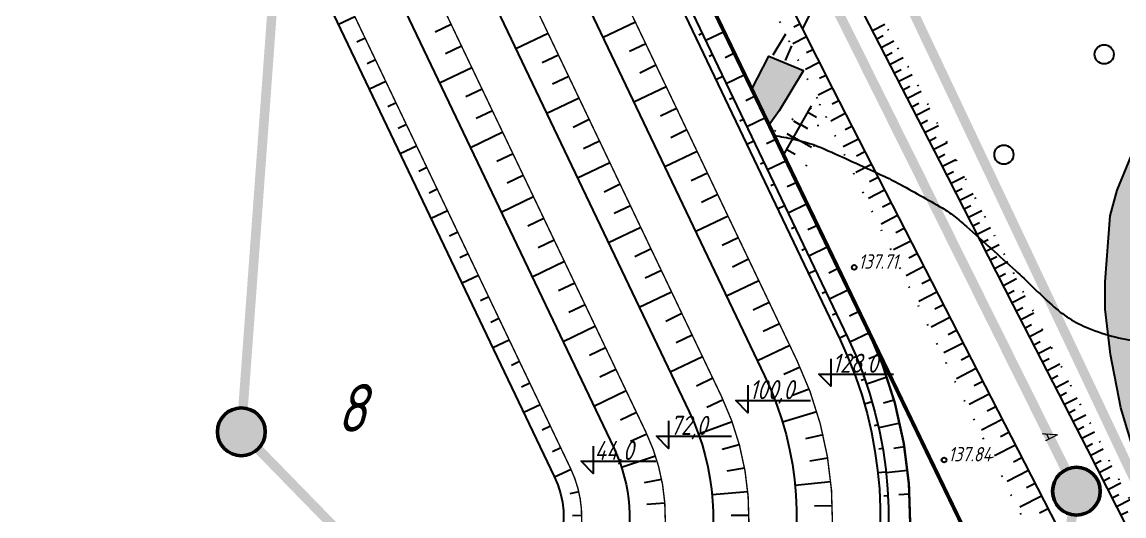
# Model space of a CAD drawing. Header units: millimetres. Extents: x 0 to 841, y 0 to 594.
# Drawn here: x 555 to 638.7, y 351.2 to 388.8 of the extents above; entities that cross this region are included whole.
import ezdxf

# ---------------------------------------------------------------- set-up
doc = ezdxf.new("R2010")
doc.units = ezdxf.units.MM
doc.linetypes.add('KONTUR', pattern=[1.5, 0, -1.5])
for name, color, linetype in [('00_доповнення_топоплан', 7, 'Continuous'), ('01_Земельний_відвід', 7, 'Continuous'), ('01_Земельний_відвід_існуючий', 7, 'Continuous'), ('01_Річка', 7, 'Continuous'), ('01_укоси', 7, 'Continuous'), ('0_Проектний_карьер', 7, 'Continuous'), ('CONT-MNR', 7, 'Continuous'), ('НАДЗЕМКА', 7, 'Continuous'), ('ПИКЕТЫ', 7, 'Continuous'), ('Проектні відмітки', 7, 'Continuous'), ('РЕЛЬЕФ', 7, 'Continuous')]:
    doc.layers.add(name, color=color, linetype=linetype)
doc.styles.add('Такие дела', font='GOST_A.TTF', dxfattribs={"oblique": 15})

# ---------------------------------------------------------------- blocks, each defined once
blk = doc.blocks.new('01_Земельний')
at = {"layer": '01_Земельний_відвід', "linetype": 'Continuous', "lineweight": 50}
h = blk.add_hatch(color=2, dxfattribs=at)
h.dxf.hatch_style = 1
edge = h.paths.add_edge_path()
edge.add_arc((0, 0), 5, 0, 360)
at = {"layer": '01_Земельний_відвід', "color": 7, "linetype": 'Continuous', "lineweight": 50}
blk.add_circle((0, 0), 5, dxfattribs=at)
blk = doc.blocks.new('372')
blk.add_circle((0, 0), 1)

msp = doc.modelspace()

# ---------------------------------------------------------------- hatches: boundary and pattern name
at = {"layer": '00_доповнення_топоплан', "linetype": 'Continuous', "lineweight": 50}
h = msp.add_hatch(color=4, dxfattribs=at)
h.paths.add_polyline_path([(618.254, 398.893), (616.508, 396.006), (618.297, 392.717), (619.347, 394.717), (619.811, 395.601)])
h.paths.add_polyline_path([(639.236, 364.601, -0.029448), (637.495, 364.994), (637.673, 363.521), (638.457, 359.457), (639.417, 356.282), (642.77, 349.741), (645.322, 344.64), (650.014, 335.677), (652.635, 330.445), (653.71, 329.116), (654.264, 328.699), (654.4, 328.801), (654.426, 329.159), (654.275, 329.559), (653.789, 330.7), (652.646, 333.388), (651.308, 336.099), (647.783, 342.635), (644.158, 349.516), (641.498, 354.489), (639.856, 359.297), (639.385, 360.451), (639.326, 361.943)])
at = {"layer": '01_Річка', "linetype": 'Continuous', "lineweight": -3, "true_color": 0xf0ffff}
h = msp.add_hatch(color=7, dxfattribs=at)
h.dxf.hatch_style = 1
h.paths.add_polyline_path([(641.46, 441.981), (641.101, 444.127), (641.366, 450.418), (641.646, 453.945), (642.036, 455.643), (642.68, 458.058), (642.919, 459.575), (641.568, 459.788), (640.887, 455.479), (639.123, 448.628), (636.875, 442.238), (633.547, 434.745), (630.297, 426.315), (626.37, 416.176), (623.371, 408.932), (619.548, 401.033), (618.254, 398.893), (619.811, 395.601), (623.982, 403.542), (628.986, 414.419), (632.159, 421.864), (638.963, 436.182), (639.625, 437.648), (639.85, 437.956), (640.235, 438.009), (640.588, 437.753), (641.058, 437.123), (642.441, 434.697), (644.569, 429.897), (647.171, 425.302), (648.279, 421.476), (649.711, 416.339), (650.036, 412.958), (649.19, 407.378), (645.874, 396.349), (643.26, 388.558), (640.949, 382.757), (638.168, 376.006), (637.646, 374.054), (637.261, 369.051), (637.257, 366.972), (637.495, 364.994, 0.029448), (639.236, 364.601), (639.17, 366.519), (639.163, 372.242), (639.652, 374.47), (641.03, 378.178), (644.563, 387.714), (647.233, 395.399), (649.412, 402.441), (650.82, 407.726), (651.731, 412.131), (651.841, 413.895), (651.828, 415.249), (651.579, 417.138), (651.082, 419.032), (650.241, 421.224), (648.681, 424.925), (648.212, 426.814), (647.524, 427.893), (645.705, 430.942), (643.625, 436.095)])
h.paths.add_polyline_path([(650.195, 420.051, -1), (649.832, 420.051, -1)], flags=16)
h = msp.add_hatch(color=7, dxfattribs=at)
h.dxf.hatch_style = 1
h.paths.add_polyline_path([(641.46, 441.981), (641.101, 444.127), (641.366, 450.418), (641.646, 453.945), (642.036, 455.643), (642.68, 458.058), (642.919, 459.575), (641.568, 459.788), (640.887, 455.479), (639.123, 448.628), (636.875, 442.238), (633.547, 434.745), (630.297, 426.315), (626.37, 416.176), (623.371, 408.932), (619.548, 401.033), (618.254, 398.893), (619.811, 395.601), (623.982, 403.542), (628.986, 414.419), (632.159, 421.864), (638.963, 436.182), (639.625, 437.648), (639.85, 437.956), (640.235, 438.009), (640.588, 437.753), (641.058, 437.123), (642.441, 434.697), (644.569, 429.897), (647.171, 425.302), (648.279, 421.476), (649.711, 416.339), (650.036, 412.958), (649.19, 407.378), (645.874, 396.349), (643.26, 388.558), (640.949, 382.757), (638.168, 376.006), (637.646, 374.054), (637.261, 369.051), (637.257, 366.972), (637.495, 364.994, 0.029448), (639.236, 364.601), (639.17, 366.519), (639.163, 372.242), (639.652, 374.47), (641.03, 378.178), (644.563, 387.714), (647.233, 395.399), (649.412, 402.441), (650.82, 407.726), (651.731, 412.131), (651.841, 413.895), (651.828, 415.249), (651.579, 417.138), (651.082, 419.032), (650.241, 421.224), (648.681, 424.925), (648.212, 426.814), (647.524, 427.893), (645.705, 430.942), (643.625, 436.095)])
h.paths.add_polyline_path([(650.195, 420.051, -1), (649.832, 420.051, -1)], flags=16)
h = msp.add_hatch(color=7, dxfattribs=at)
h.dxf.hatch_style = 1
h.paths.add_polyline_path([(618.254, 398.893), (616.508, 396.006), (618.297, 392.717), (619.347, 394.717), (619.811, 395.601)])
h.paths.add_polyline_path([(639.236, 364.601, -0.029448), (637.495, 364.994), (637.673, 363.521), (638.457, 359.457), (639.417, 356.282), (642.77, 349.741), (645.322, 344.64), (650.014, 335.677), (652.635, 330.445), (653.71, 329.116), (654.264, 328.699), (654.4, 328.801), (654.426, 329.159), (654.275, 329.559), (653.789, 330.7), (652.646, 333.388), (651.308, 336.099), (647.783, 342.635), (644.158, 349.516), (641.498, 354.489), (639.856, 359.297), (639.385, 360.451), (639.326, 361.943)])
h = msp.add_hatch(color=7, dxfattribs=at)
h.dxf.hatch_style = 1
h.paths.add_polyline_path([(610.403, 383.692), (611.72, 380.963), (612.494, 382.037), (614.332, 385.092), (611.697, 386.2)])
h = msp.add_hatch(color=7, dxfattribs=at)
h.dxf.hatch_style = 1
h.paths.add_polyline_path([(610.403, 383.692), (611.72, 380.963), (612.494, 382.037), (614.332, 385.092), (611.697, 386.2)])

# ---------------------------------------------------------------- linework, layer by layer
at = {"color": 1, "linetype": 'Continuous', "lineweight": 211, "const_width": 0.29, "flags": 128}
msp.add_lwpolyline([(123.671, 409.928), (236.58, 412.69), (361.994, 454.744), (432.055, 462.57), (573.75, 459.654), (632.504, 337.889), (510.559, 265.396), (493.655, 226.608), (455.422, 175.511), (460.657, 59.554), (282.399, 115.395), (102.789, 133.927), (122.13, 353.577)], close=True, dxfattribs=at)
at = {"layer": '00_доповнення_топоплан', "color": 7, "linetype": 'Continuous', "lineweight": -3}
for p, q in [((619.585, 388.15), (620.519, 388.631)), ((620.251, 386.859), (621.212, 387.355)), ((620.916, 385.569), (621.906, 386.079)), ((621.581, 384.278), (622.6, 384.803)), ((622.246, 382.987), (623.279, 383.52)), ((622.912, 381.697), (623.938, 382.226)), ((623.577, 380.406), (624.597, 380.932)), ((624.242, 379.115), (625.256, 379.638)), ((624.906, 377.824), (625.917, 378.34)), ((625.566, 376.53), (626.576, 377.046)), ((626.226, 375.237), (627.235, 375.752)), ((626.885, 373.944), (627.894, 374.458)), ((627.545, 372.65), (628.553, 373.165)), ((628.205, 371.357), (629.212, 371.871)), ((628.865, 370.064), (629.869, 370.576)), ((629.525, 368.77), (630.526, 369.281)), ((630.185, 367.477), (631.183, 367.986)), ((630.849, 366.185), (631.839, 366.695)), ((631.513, 364.894), (632.496, 365.4)), ((632.177, 363.603), (633.153, 364.105)), ((632.842, 362.312), (633.811, 362.811)), ((633.506, 361.021), (634.472, 361.518)), ((634.171, 359.73), (635.133, 360.225)), ((634.835, 358.439), (635.794, 358.932)), ((635.499, 357.148), (636.455, 357.639)), ((636.161, 355.855), (637.118, 356.341)), ((636.818, 354.56), (637.779, 355.048)), ((637.475, 353.265), (638.457, 353.764)), ((638.131, 351.97), (639.167, 352.496))]:
    msp.add_line(p, q, dxfattribs=at)
at = {"layer": '00_доповнення_топоплан', "linetype": 'Continuous'}
for p, q in [((619.918, 387.505), (620.392, 387.749)), ((620.583, 386.214), (621.071, 386.465)), ((621.249, 384.923), (621.751, 385.182)), ((621.914, 383.633), (622.43, 383.899)), ((622.579, 382.342), (623.094, 382.607)), ((623.244, 381.051), (623.756, 381.315)), ((623.91, 379.761), (624.418, 380.023)), ((624.575, 378.47), (625.08, 378.731)), ((625.236, 377.177), (625.741, 377.435)), ((625.896, 375.884), (626.401, 376.141)), ((626.555, 374.59), (627.06, 374.848)), ((627.215, 373.297), (627.719, 373.554)), ((627.875, 372.004), (628.379, 372.261)), ((628.535, 370.71), (629.038, 370.967)), ((629.195, 369.417), (629.696, 369.673)), ((629.855, 368.123), (630.355, 368.379)), ((630.516, 366.831), (631.013, 367.087)), ((631.181, 365.54), (631.674, 365.794)), ((631.845, 364.249), (632.335, 364.501)), ((632.51, 362.958), (632.995, 363.208)), ((633.174, 361.667), (633.658, 361.916)), ((633.838, 360.376), (634.32, 360.624)), ((634.503, 359.084), (634.983, 359.332)), ((635.167, 357.793), (635.646, 358.04)), ((635.832, 356.502), (636.308, 356.748)), ((636.489, 355.208), (636.969, 355.451)), ((637.146, 353.913), (637.628, 354.157)), ((637.803, 352.618), (638.308, 352.874)), ((638.46, 351.323), (638.991, 351.592))]:
    msp.add_line(p, q, dxfattribs=at)
at = {"layer": '00_доповнення_топоплан', "linetype": 'KONTUR', "flags": 128}
msp.add_lwpolyline([(719.084, 250.396), (719.117, 252.038), (719.149, 256.533), (719.072, 260.513), (718.899, 263.95), (718.645, 266.852), (718.338, 269.171), (718.047, 270.644), (717.764, 271.437), (717.356, 272.248), (716.818, 273.07), (716.127, 273.923), (715.234, 274.846), (713.892, 276.215), (713.422, 276.923), (713.129, 277.542), (712.381, 279.256), (712.031, 279.71), (711.645, 280.034), (710.945, 280.438), (710.076, 280.809), (708.857, 281.203), (705.78, 282.154), (704.283, 282.76), (703.028, 283.381), (702.041, 283.987), (701.217, 284.623), (700.407, 285.381), (699.721, 286.17), (699.578, 286.443), (699.389, 287.123), (699.238, 288.079), (699.166, 289.259), (699.162, 291.379), (699.279, 295.034), (699.571, 300.825), (700.081, 306.649), (700.107, 308.585), (700.153, 309.875), (700.063, 310.358), (699.819, 310.972), (699.493, 311.497), (699.083, 311.954), (698.577, 312.353), (697.968, 312.694), (697.215, 312.989), (696.279, 313.235), (695.07, 313.435), (693.167, 313.623), (690.345, 313.919), (685.516, 314.446), (684.307, 314.782), (683.463, 315.527), (682.109, 316.324), (680.739, 316.594), (677.25, 316.881), (673.227, 317.088), (670.407, 317.168), (668.542, 317.232), (667.582, 317.345), (666.499, 317.664), (664.523, 318.731), (661.701, 321.187), (659.407, 323.831), (657.89, 325.656), (656.041, 327.026), (652.919, 329.637), (648.702, 334.531), (645.368, 341.579), (641.446, 348.425), (638.21, 354.206), (633.618, 363.188), (629.257, 371.782), (623.011, 384.047), (616.508, 396.006), (610.848, 407.887), (606.104, 417.502), (597.869, 433.564), (587.04, 455.058), (583.333, 462.529), (583.016, 463.51), (583.587, 464.349), (584.474, 464.824), (585.741, 464.935), (587.531, 464.713), (589.432, 464.143), (595.554, 463.494), (597.845, 463.692), (599.242, 464.035)], dxfattribs=at)
at = {"layer": '00_доповнення_топоплан', "lineweight": 15}
msp.add_lwpolyline([(641.155, 346.009), (635.928, 356.316), (630.255, 367.34), (624.703, 378.221), (617.247, 392.686), (612.416, 402.277), (606.989, 412.958), (599.952, 426.335), (593.357, 439.614), (585.741, 454.475), (581.626, 462.562), (581.292, 463.306)], dxfattribs=at)
at = {"layer": '00_доповнення_топоплан', "color": 7, "linetype": 'Continuous', "lineweight": -3, "flags": 128}
for points in [[(642.77, 349.741), (639.417, 356.282), (638.457, 359.457), (637.673, 363.521), (637.257, 366.972), (637.261, 369.051), (637.646, 374.054), (638.168, 376.006), (640.949, 382.757), (643.26, 388.558), (645.874, 396.349), (649.19, 407.378), (650.036, 412.958), (649.711, 416.339), (648.279, 421.476), (647.171, 425.302), (644.569, 429.897), (642.441, 434.697), (641.058, 437.123), (640.588, 437.753), (640.235, 438.009), (639.85, 437.956), (639.625, 437.648)], [(614.256, 388.245), (616.863, 393.449)], [(612.981, 387.86), (612.001, 386.274)], [(613.418, 386.965), (612.939, 385.867)], [(610.403, 383.692), (611.697, 386.2), (614.332, 385.092)], [(614.332, 385.092), (612.494, 382.037), (611.72, 380.963)]]:
    msp.add_lwpolyline(points, dxfattribs=at)
at = {"layer": '00_доповнення_топоплан', "color": 30, "linetype": 'Continuous'}
msp.add_lwpolyline([(612.106, 380.163, -0.010489), (613.591, 379.884, -0.052935), (615.96, 379.119, -0.004387), (620.176, 377.202, -0.013757), (621.498, 376.542, -0.009597), (624.881, 374.65, -0.034761), (625.766, 374.047, -0.014526), (626.724, 373.245, -0.003628), (630.442, 369.895, -0.007739), (631.744, 368.667, 0.00687), (633.209, 367.281, 0.089995), (636.006, 365.51, 0.07015), (640.112, 364.483, 0.040978)], format="xyb", dxfattribs=at)
at = {"layer": '01_Земельний_відвід', "color": 2, "linetype": 'Continuous', "lineweight": 50, "const_width": 0.726, "flags": 128}
msp.add_lwpolyline([(579.471, 465.008), (635.079, 353.128), (631.772, 333.794), (624.992, 336.444), (618.748, 338.386), (603.651, 340.822), (582.274, 346.721), (571.62, 357.643)], close=True, dxfattribs=at)
at = {"layer": '01_Земельний_відвід_існуючий', "color": 2, "linetype": 'Continuous', "lineweight": 50, "const_width": 0.726}
for points in [[(586.612, 465.781), (654.87, 321.492), (658.213, 318.087), (665.441, 311.865), (696.586, 310.443), (695.435, 280.539), (707.44, 280.364), (716.94, 271.416), (718.903, 250.682), (724.878, 239.639), (735.492, 242.5), (740.433, 224.023), (748.542, 222.208), (749.969, 222.462), (750.056, 220.647), (784.28, 225.878), (836, 237.26)], [(579.471, 465.008), (571.62, 357.643), (582.274, 346.721), (603.651, 340.822), (618.748, 338.386), (624.992, 336.444), (631.772, 333.794), (635.079, 353.128), (579.471, 465.008)]]:
    msp.add_lwpolyline(points, dxfattribs=at)
at = {"layer": '01_укоси', "color": 7, "linetype": 'Continuous', "lineweight": 25}
for p, q in [((580.25, 389.183), (579.005, 388.589)), ((601.565, 388.769), (599.109, 387.596)), ((594.934, 387.915), (592.477, 386.742)), ((608.304, 388.042), (606.908, 387.368)), ((589.136, 385.314), (586.679, 384.141)), ((608.209, 384.648), (607.677, 384.394)), ((609.882, 384.772), (608.474, 384.093)), ((582.596, 384.269), (581.351, 383.675)), ((603.912, 383.856), (601.455, 382.682)), ((597.28, 383.001), (594.823, 381.828)), ((611.459, 381.503), (610.04, 380.818)), ((591.482, 380.401), (589.025, 379.228)), ((584.942, 379.356), (583.697, 378.761)), ((610.557, 379.736), (610.023, 379.48)), ((606.258, 378.942), (603.801, 377.769)), ((599.626, 378.088), (597.169, 376.915)), ((613.037, 378.234), (611.606, 377.543)), ((593.828, 375.487), (591.372, 374.314)), ((587.288, 374.442), (586.043, 373.848)), ((612.906, 374.823), (612.369, 374.567)), ((614.614, 374.964), (613.172, 374.268)), ((608.604, 374.028), (606.147, 372.855)), ((601.972, 373.174), (599.515, 372.001)), ((616.192, 371.695), (614.738, 370.993)), ((596.174, 370.573), (593.718, 369.4)), ((589.634, 369.528), (588.389, 368.934)), ((615.255, 369.911), (614.715, 369.653)), ((610.95, 369.115), (608.493, 367.942)), ((604.318, 368.26), (601.861, 367.087)), ((617.769, 368.426), (616.304, 367.718)), ((598.521, 365.66), (596.064, 364.487)), ((619.343, 365.155), (617.856, 364.466)), ((591.98, 364.615), (590.735, 364.02)), ((617.604, 364.999), (617.061, 364.739)), ((613.296, 364.201), (610.839, 363.028)), ((606.664, 363.347), (604.208, 362.174)), ((620.687, 361.784), (619.133, 361.26)), ((600.867, 360.746), (598.41, 359.573)), ((594.326, 359.701), (593.081, 359.107)), ((619.551, 359.921), (618.963, 359.751)), ((608.917, 358.392), (606.357, 357.465)), ((615.351, 359.166), (612.746, 358.376)), ((621.66, 358.289), (620.055, 357.934)), ((603.097, 355.783), (600.509, 354.937)), ((596.672, 354.787), (595.423, 354.203)), ((620.607, 354.586), (619.99, 354.518)), ((622.251, 354.709), (620.613, 354.529)), ((616.411, 353.834), (613.702, 353.568)), ((610.101, 353.092), (607.39, 352.841))]:
    msp.add_line(p, q, dxfattribs=at)
at = {"layer": '01_укоси', "color": 7, "linetype": 'Continuous'}
for p, q in [((587.572, 388.59), (586.344, 388.003)), ((606.643, 387.923), (606.378, 387.796)), ((581.032, 387.545), (580.409, 387.248)), ((588.354, 386.952), (587.126, 386.366)), ((602.347, 387.131), (601.119, 386.545)), ((595.716, 386.277), (594.487, 385.691)), ((607.426, 386.286), (607.16, 386.159)), ((609.093, 386.407), (608.392, 386.069)), ((581.814, 385.907), (581.191, 385.61)), ((603.13, 385.493), (601.901, 384.907)), ((596.498, 384.639), (595.27, 384.053)), ((589.918, 383.676), (588.69, 383.09)), ((608.992, 383.011), (608.725, 382.883)), ((610.671, 383.138), (609.964, 382.797)), ((583.378, 382.631), (582.755, 382.334)), ((590.7, 382.038), (589.472, 381.452)), ((604.694, 382.218), (603.465, 381.631)), ((584.16, 380.993), (583.537, 380.696)), ((598.062, 381.363), (596.834, 380.777)), ((609.775, 381.373), (609.508, 381.246)), ((605.476, 380.58), (604.247, 379.993)), ((598.844, 379.726), (597.616, 379.139)), ((612.248, 379.868), (611.536, 379.524)), ((592.264, 378.763), (591.036, 378.176)), ((585.724, 377.718), (585.101, 377.421)), ((611.34, 378.098), (611.073, 377.97)), ((593.046, 377.125), (591.818, 376.538)), ((607.04, 377.304), (605.811, 376.717)), ((586.506, 376.08), (585.883, 375.783)), ((600.408, 376.45), (599.18, 375.863)), ((612.123, 376.461), (611.855, 376.333)), ((613.826, 376.599), (613.107, 376.252)), ((607.822, 375.666), (606.593, 375.08)), ((601.19, 374.812), (599.962, 374.225)), ((594.61, 373.849), (593.382, 373.263)), ((588.07, 372.804), (587.447, 372.507)), ((613.689, 373.186), (613.42, 373.057)), ((615.403, 373.33), (614.679, 372.98)), ((595.392, 372.211), (594.164, 371.625)), ((609.386, 372.39), (608.157, 371.804)), ((588.852, 371.166), (588.23, 370.869)), ((602.754, 371.536), (601.526, 370.95)), ((614.472, 371.549), (614.203, 371.42)), ((610.168, 370.752), (608.939, 370.166)), ((603.536, 369.898), (602.308, 369.312)), ((616.981, 370.06), (616.251, 369.708)), ((596.957, 368.935), (595.728, 368.349)), ((590.416, 367.89), (589.794, 367.593)), ((616.038, 368.274), (615.768, 368.144)), ((597.739, 367.298), (596.51, 366.711)), ((611.732, 367.477), (610.503, 366.89)), ((618.558, 366.791), (617.822, 366.436)), ((591.198, 366.253), (590.576, 365.955)), ((605.1, 366.622), (603.872, 366.036)), ((616.821, 366.636), (616.55, 366.507)), ((612.514, 365.839), (611.286, 365.252)), ((605.882, 364.985), (604.654, 364.398)), ((599.303, 364.022), (598.074, 363.435)), ((620.061, 363.488), (619.299, 363.184)), ((592.762, 362.977), (592.14, 362.68)), ((618.349, 363.344), (618.07, 363.228)), ((600.085, 362.384), (598.856, 361.797)), ((614.073, 362.561), (612.833, 361.999)), ((593.544, 361.339), (592.922, 361.042)), ((607.446, 361.709), (606.218, 361.122)), ((618.999, 361.649), (618.711, 361.549)), ((608.227, 360.07), (606.991, 359.5)), ((614.768, 360.884), (613.494, 360.405)), ((621.221, 360.05), (620.43, 359.83)), ((601.649, 359.108), (600.42, 358.522)), ((595.108, 358.063), (594.486, 357.766)), ((620.004, 358.164), (619.704, 358.095)), ((602.43, 357.47), (601.197, 356.894)), ((615.821, 357.413), (614.495, 357.104)), ((595.89, 356.425), (595.268, 356.128)), ((609.461, 356.661), (608.147, 356.308)), ((620.356, 356.383), (620.052, 356.332)), ((622.004, 356.507), (621.192, 356.373)), ((616.175, 355.633), (614.832, 355.412)), ((609.857, 354.89), (608.517, 354.65)), ((603.555, 354.028), (602.22, 353.765)), ((597.264, 353.075), (596.592, 352.919)), ((620.754, 352.777), (620.443, 352.761)), ((622.4, 352.901), (621.576, 352.855)), ((603.798, 352.231), (602.441, 352.13)), ((616.53, 352.023), (615.169, 351.979)), ((597.485, 351.277), (596.796, 351.265)), ((610.191, 351.28), (608.83, 351.27))]:
    msp.add_line(p, q, dxfattribs=at)
at = {"layer": '0_Проектний_карьер', "color": 7, "linetype": 'Continuous', "lineweight": -3, "flags": 128}
for points in [[(495.827, 452.367), (506.957, 454.284), (526.361, 456.122), (526.745, 459.732), (536.853, 459.384), (541.166, 459.378), (555.709, 458.93, -0.280539), (580.383, 442.843), (617.681, 364.837, -0.387997), (605.214, 323.692), (510.766, 267.547, 0.158117), (508.608, 265.09), (502.186, 249.945), (496.118, 238.33)], [(536.852, 458.658), (541.15, 458.652), (555.618, 458.289, -0.282216), (579.917, 442.534), (617.117, 364.623, -0.387839), (604.855, 324.197), (510.15, 267.898, 0.158117), (507.637, 265.037), (501.293, 250.33), (496.086, 238.256)], [(548.228, 452.241), (553.362, 452.077, -0.28037), (575.101, 437.876), (611.384, 361.886, -0.387839), (601.609, 329.658), (506.904, 273.358, 0.158117), (501.803, 267.553), (490.838, 242.129)], [(484.049, 447.585), (485.263, 447.697), (516.549, 449.488), (520.424, 449.758), (520.747, 446.143), (525.969, 446.478), (540.871, 446.17), (553.232, 445.726, -0.279303), (569.368, 435.14), (605.652, 359.149, -0.387839), (598.363, 335.118), (503.658, 278.819, 0.158117), (495.97, 270.069), (490.606, 257.63), (488.939, 253.766, -0.140304), (484.615, 248.552)], [(464.747, 442.578), (468.419, 441.943), (485.889, 441.383), (486.45, 437.796), (525.839, 440.126), (540.76, 439.817), (553.059, 439.339, -0.278494), (563.654, 432.365), (599.919, 356.412, -0.387839), (595.117, 340.579), (500.411, 284.279, 0.158117), (490.137, 272.584), (484.844, 260.31)], [(552.908, 434.29, -0.277593), (559.153, 430.165), (595.399, 354.253, -0.387839), (592.557, 344.885), (497.852, 288.585, 0.158117)]]:
    msp.add_lwpolyline(points, format="xyb", dxfattribs=at)
for points, const_width in [([(505.713, 457.284), (526.361, 456.122), (526.745, 459.732), (537.005, 460.109), (541.182, 460.324), (555.602, 460.028, -0.282326), (581.638, 443.306), (619.112, 365.643, -0.389019), (606.015, 322.142), (511.571, 265.998, 0.158117), (510.092, 264.315), (503.295, 249.466), (496.118, 238.33)], 0.181), ([(536.468, 455.048), (549.98, 454.949), (555.665, 454.762, -0.280085), (576.59, 441.078), (613.841, 363.059, -0.387839), (603, 327.317), (508.295, 271.018, 0.158117), (504.303, 266.475), (492.785, 239.768)], 0.109), ([(548.228, 452.241), (548.228, 452.241), (548.551, 448.626), (553.302, 448.46, -0.279573), (571.819, 436.326), (608.109, 360.322, -0.387839), (599.754, 332.778), (505.049, 276.479, 0.158117), (498.47, 268.991), (491.668, 253.218), (491.439, 252.688, -0.086212), (487.042, 247.961), (486.654, 247.719)], 0.109), ([(465.197, 444.78), (468.48, 444.665), (485.931, 444.099), (513.472, 445.676), (514.03, 442.112), (525.894, 442.848), (540.816, 442.54), (553.135, 442.078, -0.278876), (566.102, 433.556), (602.376, 357.585, -0.387839), (596.508, 338.238), (501.803, 281.939, 0.158117), (492.637, 271.506), (487.344, 259.232)], 0.109), ([(552.951, 435.682, -0.277873), (560.392, 430.772), (596.643, 354.848, -0.387839), (593.262, 343.699), (498.557, 287.4, 0.158117)], 0.109)]:
    msp.add_lwpolyline(points, format="xyb", dxfattribs=dict(at, const_width=const_width))
at = {"layer": 'CONT-MNR', "color": 30, "linetype": 'Continuous'}
msp.add_lwpolyline([(612.106, 380.163, -0.010489), (613.591, 379.884, -0.052935), (615.96, 379.119, -0.004387), (620.176, 377.202, -0.013757), (621.498, 376.542, -0.009597), (624.881, 374.65, -0.034761), (625.766, 374.047, -0.014526), (626.724, 373.245, -0.003628), (630.442, 369.895, -0.007739), (631.744, 368.667, 0.00687), (633.209, 367.281, 0.089995), (636.006, 365.51, 0.07015), (640.112, 364.483, 0.040978)], format="xyb", dxfattribs=at)
at = {"layer": 'НАДЗЕМКА', "color": 0, "linetype": 'Continuous'}
for points in [[(641.155, 346.009), (635.928, 356.316), (630.255, 367.34), (624.703, 378.221), (617.247, 392.686), (612.416, 402.277), (606.989, 412.958), (599.952, 426.335), (593.357, 439.614), (585.741, 454.475), (581.626, 462.562), (581.292, 463.306)], [(642.77, 349.741), (639.417, 356.282), (638.457, 359.457), (637.673, 363.521), (637.257, 366.972), (637.261, 369.051), (637.646, 374.054), (638.168, 376.006), (640.949, 382.757), (643.26, 388.558), (645.874, 396.349), (649.19, 407.378), (650.036, 412.958), (649.711, 416.339), (648.279, 421.476), (647.171, 425.302), (644.569, 429.897), (642.441, 434.697), (641.058, 437.123), (640.588, 437.753), (640.235, 438.009), (639.85, 437.956), (639.625, 437.648)], [(614.256, 388.245), (616.863, 393.449)], [(610.403, 383.692), (611.697, 386.2), (614.332, 385.092)], [(614.332, 385.092), (612.494, 382.037), (611.72, 380.963)]]:
    msp.add_lwpolyline(points, dxfattribs=at)
at = {"layer": 'ПИКЕТЫ', "color": 7, "linetype": 'Continuous'}
for centre in [(618.193, 370.139), (625.018, 355.499)]:
    msp.add_circle(centre, 0.181, dxfattribs=at)
at = {"layer": 'Проектні відмітки', "color": 0, "linetype": 'Continuous'}
for points in [[(616.416, 363.188), (616.416, 361.098), (615.499, 362.029), (621.179, 362.029)], [(610.118, 361.18), (610.118, 359.091), (609.201, 360.021), (614.881, 360.021)], [(604.091, 358.467), (604.091, 356.378), (603.174, 357.308), (608.855, 357.308)], [(598.349, 356.559), (598.349, 354.47), (597.432, 355.401), (603.112, 355.401)]]:
    msp.add_lwpolyline(points, dxfattribs=at)
at = {"layer": 'РЕЛЬЕФ', "linetype": 'Continuous'}
for p, q in [((614.067, 388.619), (613.599, 388.383)), ((614.558, 387.647), (613.538, 387.132)), ((615.049, 386.675), (614.571, 386.434)), ((615.54, 385.703), (614.493, 385.175)), ((616.031, 384.731), (615.542, 384.485)), ((616.522, 383.759), (615.449, 383.217)), ((617.019, 382.79), (616.519, 382.534)), ((614.674, 381.874), (614.597, 381.92)), ((614.673, 381.934), (615.339, 381.558)), ((614.117, 380.938), (613.592, 381.251)), ((617.516, 381.822), (616.408, 381.253)), ((613.559, 380.003), (613.091, 380.282)), ((614.139, 380.985), (614.637, 380.704)), ((618.013, 380.853), (617.498, 380.588)), ((613.604, 380.036), (614.938, 379.284)), ((618.51, 379.884), (617.363, 379.295)), ((613.069, 379.088), (613.701, 378.731)), ((619.008, 378.915), (618.362, 378.583)), ((619.505, 377.946), (618.319, 377.337)), ((620.002, 376.977), (619.356, 376.646)), ((620.499, 376.008), (619.274, 375.38)), ((620.996, 375.039), (620.35, 374.708)), ((621.493, 374.07), (620.23, 373.422)), ((621.99, 373.101), (621.344, 372.77)), ((622.487, 372.133), (621.185, 371.464)), ((622.985, 371.164), (622.339, 370.832)), ((623.482, 370.195), (622.141, 369.507)), ((623.979, 369.226), (623.333, 368.894)), ((624.476, 368.257), (623.097, 367.549)), ((624.973, 367.288), (624.327, 366.957)), ((625.47, 366.319), (624.052, 365.591)), ((625.967, 365.35), (625.321, 365.019)), ((626.465, 364.381), (625.008, 363.634)), ((626.962, 363.412), (626.316, 363.081)), ((627.459, 362.443), (625.963, 361.676)), ((627.956, 361.475), (627.31, 361.143)), ((628.453, 360.506), (626.919, 359.718)), ((628.95, 359.537), (628.304, 359.205)), ((629.447, 358.568), (627.874, 357.761)), ((629.944, 357.599), (629.299, 357.267)), ((630.442, 356.63), (628.842, 355.809)), ((630.939, 355.661), (630.293, 355.33)), ((631.436, 354.692), (629.814, 353.86)), ((631.933, 353.723), (631.287, 353.392)), ((632.43, 352.754), (630.787, 351.911)), ((632.927, 351.785), (632.281, 351.454))]:
    msp.add_line(p, q, dxfattribs=at)
at = {"layer": 'РЕЛЬЕФ', "linetype": 'KONTUR', "flags": 128}
for points in [[(719.084, 250.396), (719.117, 252.038), (719.149, 256.533), (719.072, 260.513), (718.899, 263.95), (718.645, 266.852), (718.338, 269.171), (718.047, 270.644), (717.764, 271.437), (717.356, 272.248), (716.818, 273.07), (716.127, 273.923), (715.234, 274.846), (713.892, 276.215), (713.422, 276.923), (713.129, 277.542), (712.381, 279.256), (712.031, 279.71), (711.645, 280.034), (710.945, 280.438), (710.076, 280.809), (708.857, 281.203), (705.78, 282.154), (704.283, 282.76), (703.028, 283.381), (702.041, 283.987), (701.217, 284.623), (700.407, 285.381), (699.721, 286.17), (699.578, 286.443), (699.389, 287.123), (699.238, 288.079), (699.166, 289.259), (699.162, 291.379), (699.279, 295.034), (699.571, 300.825), (700.081, 306.649), (700.107, 308.585), (700.153, 309.875), (700.063, 310.358), (699.819, 310.972), (699.493, 311.497), (699.083, 311.954), (698.577, 312.353), (697.968, 312.694), (697.215, 312.989), (696.279, 313.235), (695.07, 313.435), (693.167, 313.623), (690.345, 313.919), (685.516, 314.446), (684.307, 314.782), (683.463, 315.527), (682.109, 316.324), (680.739, 316.594), (677.25, 316.881), (673.227, 317.088), (670.407, 317.168), (668.542, 317.232), (667.582, 317.345), (666.499, 317.664), (664.523, 318.731), (661.701, 321.187), (659.407, 323.831), (657.89, 325.656), (656.041, 327.026), (652.919, 329.637), (648.702, 334.531), (645.368, 341.579), (641.446, 348.425), (638.21, 354.206), (633.618, 363.188), (629.257, 371.782), (623.011, 384.047), (616.508, 396.006), (610.848, 407.887), (606.104, 417.502), (597.869, 433.564), (587.04, 455.058), (583.333, 462.529), (583.016, 463.51), (583.587, 464.349), (584.474, 464.824), (585.741, 464.935), (587.531, 464.713), (589.432, 464.143), (595.554, 463.494), (597.845, 463.692), (599.242, 464.035)], [(576.339, 463.623), (576.576, 461.705), (579.364, 456.055), (584.445, 445.84), (589.369, 435.915), (610.157, 393.644), (627.995, 357.1), (634.696, 343.67), (631.811, 326.07)], [(613.942, 376.359), (615.339, 379.792), (615.66, 383.194)], [(614.911, 382.25), (612.261, 380.622), (612.054, 380.271)]]:
    msp.add_lwpolyline(points, dxfattribs=at)
at = {"layer": 'РЕЛЬЕФ', "flags": 128}
for points in [[(576.498, 463.585), (590.998, 434.477), (603.665, 409.209), (616.532, 383.74), (637.16, 343.535), (635.981, 334.105), (632.948, 326.142)], [(612.981, 387.86), (612.001, 386.274)], [(613.418, 386.965), (612.939, 385.867)], [(612.83, 378.663), (614.947, 382.419)]]:
    msp.add_lwpolyline(points, dxfattribs=at)

# ---------------------------------------------------------------- block references
at = {"layer": '00_доповнення_топоплан', "color": 0, "linetype": 'Continuous', "xscale": 0.7260000000000001, "yscale": 0.7260000000000001, "zscale": 0.7260000000000001}
for p in [(637.19, 386.326), (629.567, 378.703)]:
    msp.add_blockref('372', p, dxfattribs=at)
at = {"layer": '01_Земельний_відвід', "color": 5, "linetype": 'Continuous', "lineweight": 50, "xscale": 0.363, "yscale": 0.363, "zscale": 0.363}
for p in [(571.62, 357.643), (635.079, 353.128)]:
    msp.add_blockref('01_Земельний', p, dxfattribs=at)

# ---------------------------------------------------------------- texts
at = {"layer": '01_Земельний_відвід', "linetype": 'Continuous', "lineweight": 50, "style": 'Такие дела', "oblique": 15}
msp.add_text('8', height=3.63, dxfattribs=at).set_placement((578.88, 357.643))
at = {"layer": 'ПИКЕТЫ', "color": 7, "linetype": 'Continuous', "style": 'Такие дела', "oblique": 15}
for s, p in [('137.71', (618.518, 370.034)), ('137.84', (625.343, 355.394))]:
    msp.add_text(s, height=1.089, dxfattribs=at).set_placement(p)
at = {"layer": 'Проектні відмітки', "color": 0, "linetype": 'Continuous', "style": 'Такие дела', "oblique": 15}
for s, p in [('128,0', (616.522, 362.126)), ('100,0', (610.224, 360.119)), ('72,0', (604.198, 357.405)), ('44,0', (598.455, 355.498))]:
    msp.add_text(s, height=1.452, dxfattribs=at).set_placement(p)
at = {"layer": 'РЕЛЬЕФ', "color": 7, "style": 'Такие дела', "oblique": 15}
msp.add_text('А', height=1.089, rotation=295.65886, dxfattribs=at).set_placement((632.408, 357.576))

doc.saveas('drawing.dxf')
